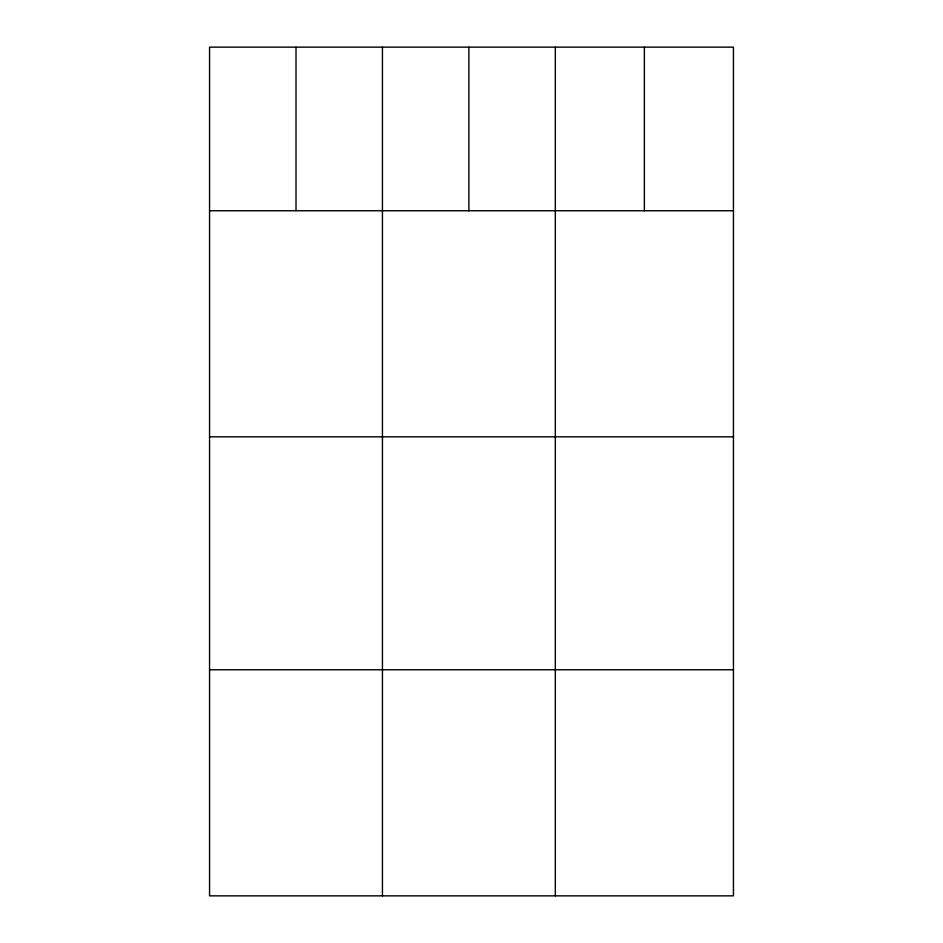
<?xml version="1.0" encoding="UTF-8"?>
<svg xmlns="http://www.w3.org/2000/svg" width="943" height="943" viewBox="0 0 943 943"><rect width="100%" height="100%" fill="white"/><g stroke="black" fill="none" stroke-linecap="round" stroke-linejoin="round"><path stroke-width="1.41" d="M733.442 210.749L733.442 895.85L209.558 895.85L209.558 47.15L733.442 47.15L733.442 210.749L209.558 210.749M209.558 436.833L733.442 436.833M209.558 669.766L733.442 669.766M644.375 47.15L644.375 210.749M555.321 47.15L555.321 895.85M468.883 47.15L468.883 210.749M382.445 47.15L382.445 895.85M296.008 47.15L296.008 210.749"/></g></svg>
